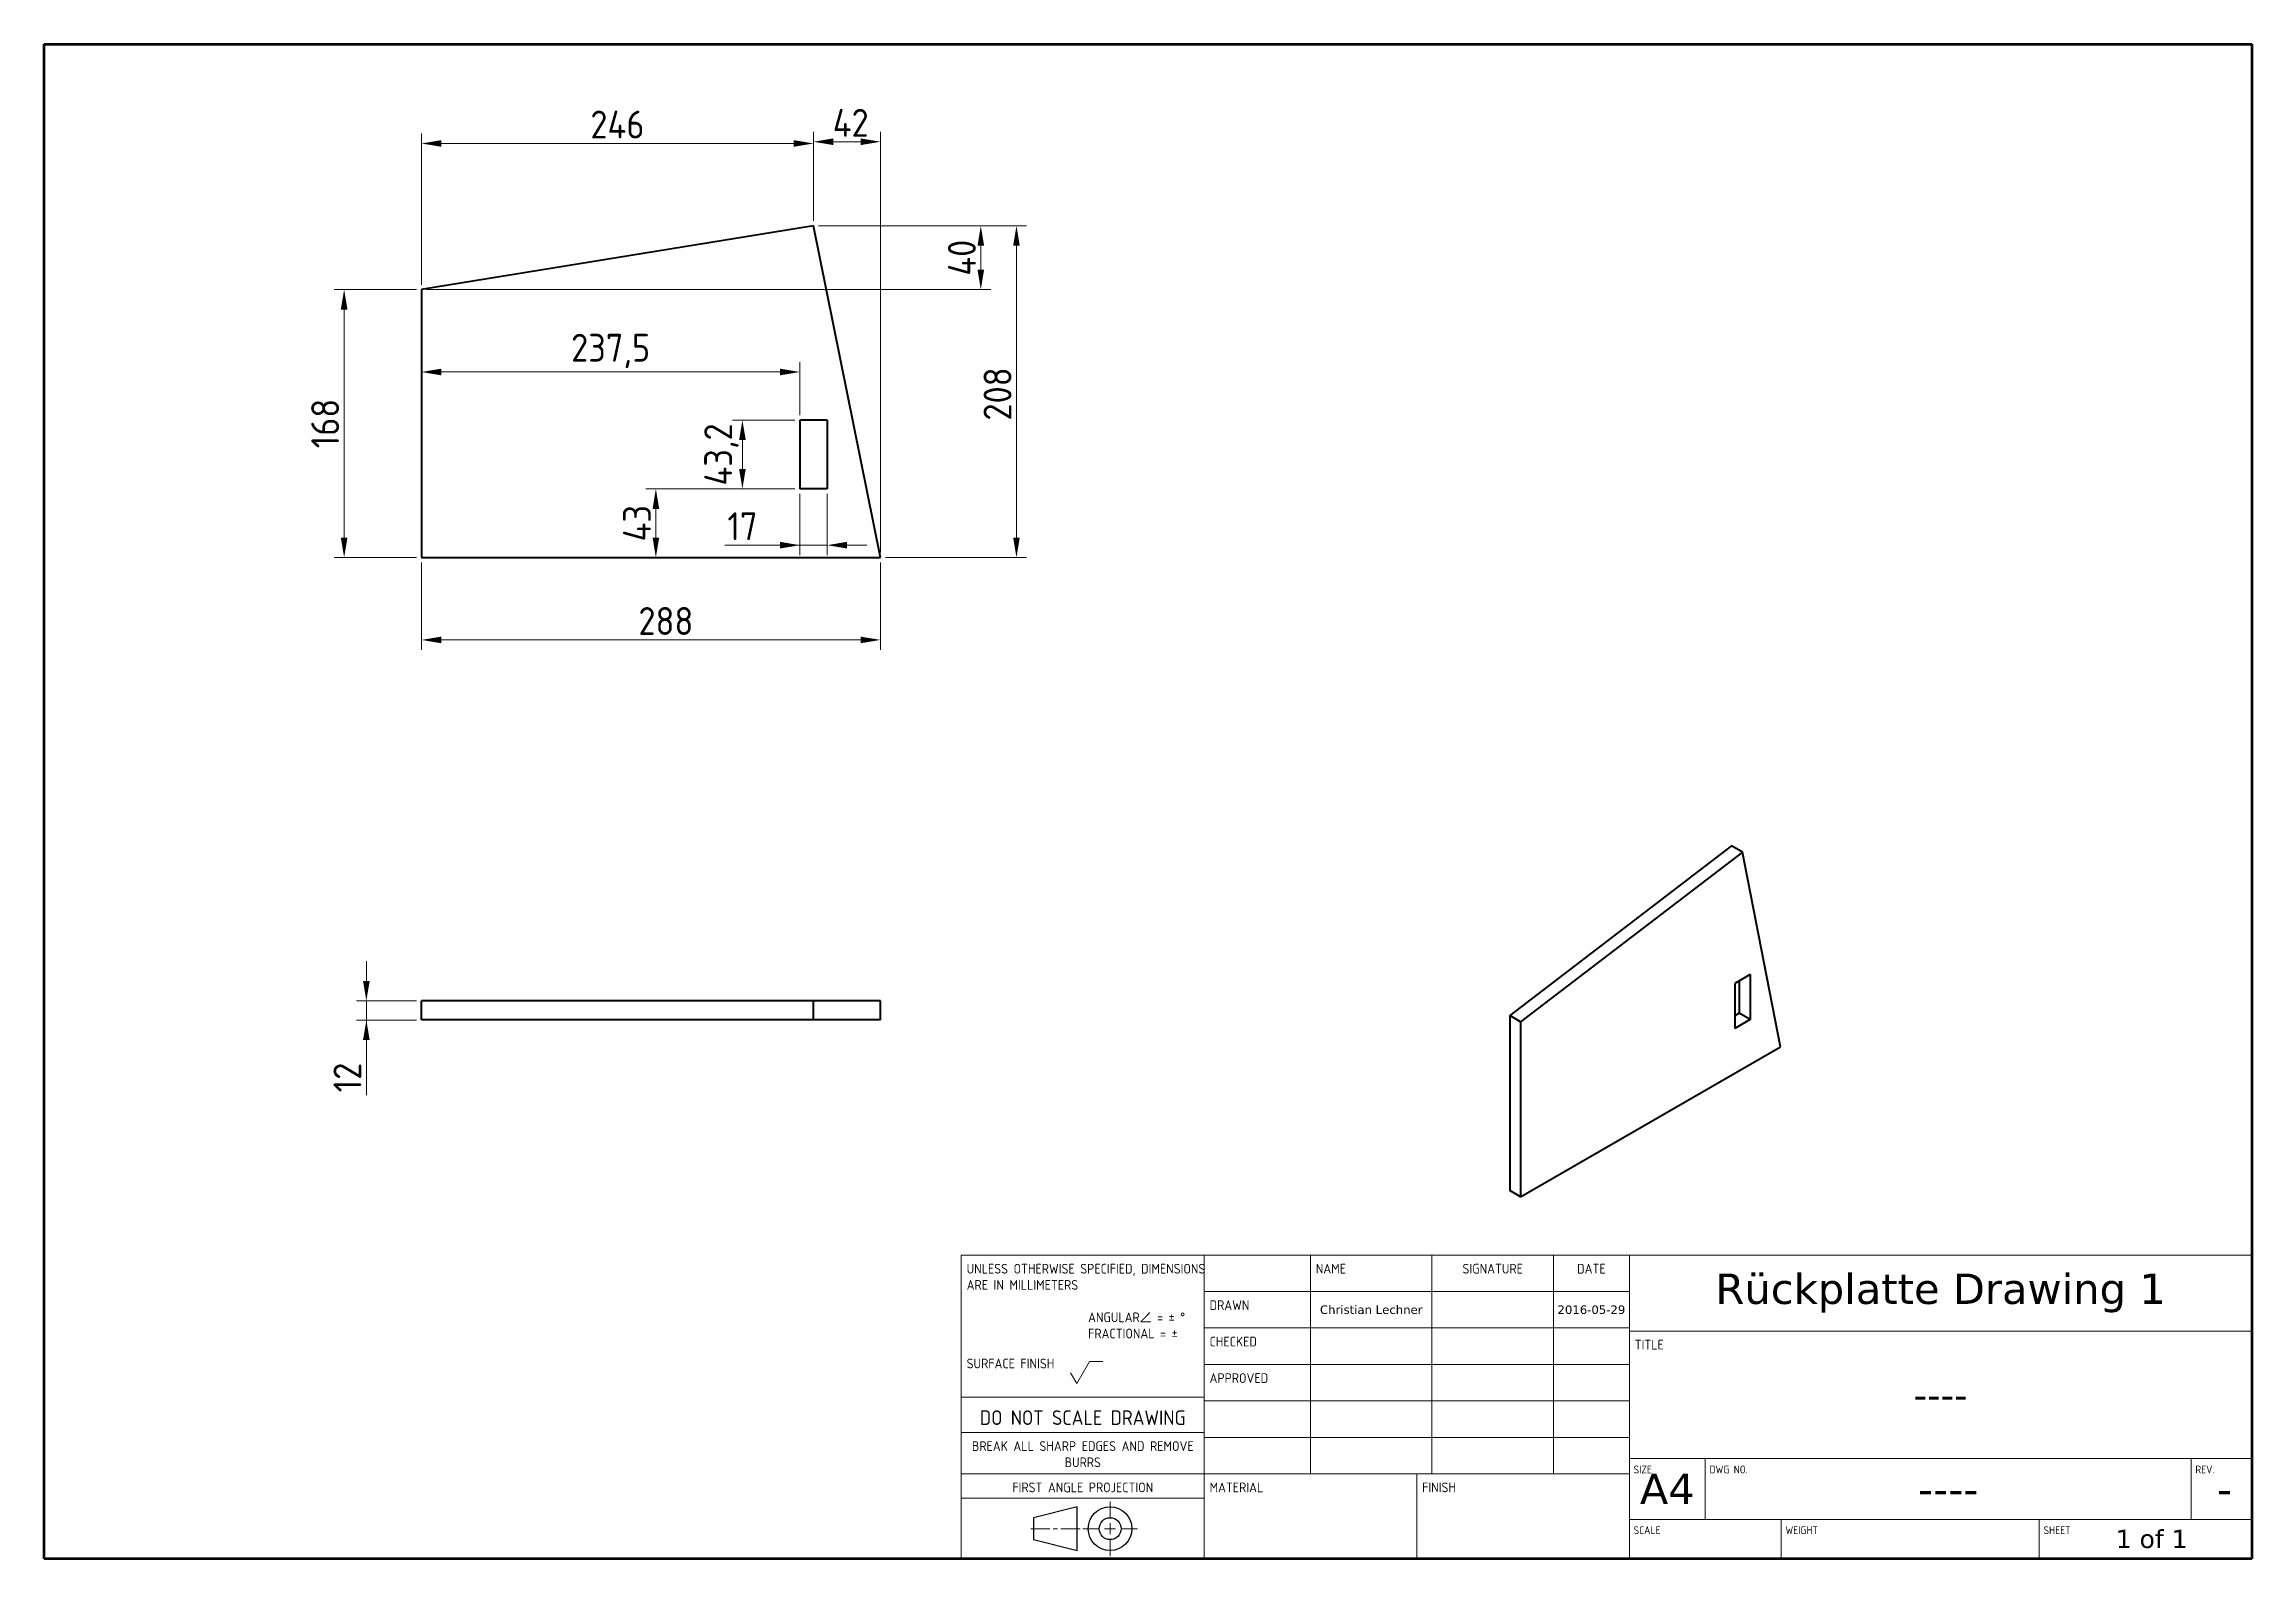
# Model space of a CAD drawing. Header units: inches. Extents: x 0 to 277, y 10 to 200.
import ezdxf

# ---------------------------------------------------------------- set-up
doc = ezdxf.new("R2010")
doc.units = ezdxf.units.IN
doc.header["$LTSCALE"] = 12.7
doc.header["$MEASUREMENT"] = 0
for name, color, linetype, lineweight in [('BORDER_FRAME', 7, 'Continuous', 70), ('TEXT', 7, 'Continuous', 25), ('TITLE_BLOCK', 7, 'Continuous', 15), ('Visible', 7, 'Continuous', 40)]:
    doc.layers.add(name, color=color, linetype=linetype, lineweight=lineweight)
doc.styles.add('Onshape-Standard', font='ISOCP.SHX')
doc.styles.add('Onshape-Standard-Dimension', font='ISOCP.SHX')
doc.styles.add('Onshape-Standard-Fields', font='DejaVuSansMono.ttf')
doc.dimstyles.new('Onshape-ISO-25$0', dxfattribs={"dimtxt": 3.5, "dimasz": 2.5, "dimexe": 1.25, "dimexo": 0.625, "dimtad": 1, "dimtxsty": 'Onshape-Standard-Dimension', "dimcen": 2.5, "dimadec": 1, "dimazin": 0, "dimtfac": 1, "dimtmove": 0, "dimatfit": 3, "dimfxl": 0, "dimlwd": 13, "dimlwe": 13, "dimarcsym": 0})

# ---------------------------------------------------------------- blocks, each defined once
blk = doc.blocks.new('*D1')
at = {"layer": 'Defpoints', "color": 0}
for p in [(47.33, 135.61), (104.93, 135.61), (104.93, 125.27)]:
    blk.add_point(p, dxfattribs=at)
at = {"layer": 'TEXT', "color": 0, "lineweight": 13}
for p, q in [((47.33, 134.98), (47.33, 124.02)), ((104.93, 134.98), (104.93, 124.02)), ((49.83, 125.27), (102.43, 125.27))]:
    blk.add_line(p, q, dxfattribs=at)
at = {"layer": 'TEXT', "color": 0}
for points in [[(49.83, 125.68), (49.83, 124.85), (47.33, 125.27)], [(102.43, 124.85), (102.43, 125.68), (104.93, 125.27)]]:
    blk.add_solid(points, dxfattribs=at)
at = {"layer": 'TEXT', "color": 0, "insert": (78.01, 127.64), "char_height": 3.5, "attachment_point": 5, "style": 'Onshape-Standard-Dimension'}
blk.add_mtext('288', dxfattribs=at)
blk = doc.blocks.new('*D2')
at = {"layer": 'Defpoints', "color": 0}
for p in [(47.33, 169.21), (37.64, 135.61), (47.33, 135.61)]:
    blk.add_point(p, dxfattribs=at)
at = {"layer": 'TEXT', "color": 0, "lineweight": 13}
for p, q in [((46.7, 169.21), (36.39, 169.21)), ((37.64, 166.71), (37.64, 138.11)), ((46.7, 135.61), (36.39, 135.61))]:
    blk.add_line(p, q, dxfattribs=at)
at = {"layer": 'TEXT', "color": 0}
for points in [[(38.06, 166.71), (37.22, 166.71), (37.64, 169.21)], [(37.22, 138.11), (38.06, 138.11), (37.64, 135.61)]]:
    blk.add_solid(points, dxfattribs=at)
at = {"layer": 'TEXT', "color": 0, "insert": (35.26, 152.41), "char_height": 3.5, "attachment_point": 5, "rotation": 90, "style": 'Onshape-Standard-Dimension'}
blk.add_mtext('168', dxfattribs=at)
blk = doc.blocks.new('*D3')
at = {"layer": 'Defpoints', "color": 0}
for p in [(47.33, 187.54), (96.53, 177.21), (47.33, 169.21)]:
    blk.add_point(p, dxfattribs=at)
at = {"layer": 'TEXT', "color": 0, "lineweight": 13}
for p, q in [((47.33, 169.83), (47.33, 188.79)), ((96.53, 177.83), (96.53, 188.79)), ((94.03, 187.54), (49.83, 187.54))]:
    blk.add_line(p, q, dxfattribs=at)
at = {"layer": 'TEXT', "color": 0}
for points in [[(49.83, 187.96), (49.83, 187.13), (47.33, 187.54)], [(94.03, 187.13), (94.03, 187.96), (96.53, 187.54)]]:
    blk.add_solid(points, dxfattribs=at)
at = {"layer": 'TEXT', "color": 0, "insert": (71.93, 189.92), "char_height": 3.5, "attachment_point": 5, "style": 'Onshape-Standard-Dimension'}
blk.add_mtext('246', dxfattribs=at)
blk = doc.blocks.new('*D4')
at = {"layer": 'Defpoints', "color": 0}
for p in [(96.53, 177.21), (117.52, 177.21), (47.33, 169.21)]:
    blk.add_point(p, dxfattribs=at)
at = {"layer": 'TEXT', "color": 0, "lineweight": 13}
for p, q in [((97.16, 177.21), (118.77, 177.21)), ((117.52, 171.71), (117.52, 174.71)), ((47.95, 169.21), (118.77, 169.21))]:
    blk.add_line(p, q, dxfattribs=at)
at = {"layer": 'TEXT', "color": 0}
for points in [[(117.94, 174.71), (117.11, 174.71), (117.52, 177.21)], [(117.11, 171.71), (117.94, 171.71), (117.52, 169.21)]]:
    blk.add_solid(points, dxfattribs=at)
at = {"layer": 'TEXT', "color": 0, "insert": (115.15, 173.21), "char_height": 3.5, "attachment_point": 5, "rotation": 90, "style": 'Onshape-Standard-Dimension'}
blk.add_mtext('40', dxfattribs=at)
blk = doc.blocks.new('*D5')
at = {"layer": 'Defpoints', "color": 0}
for p in [(104.93, 187.76), (96.53, 177.21), (104.93, 135.61)]:
    blk.add_point(p, dxfattribs=at)
at = {"layer": 'TEXT', "color": 0, "lineweight": 13}
for p, q in [((96.53, 177.83), (96.53, 189.01)), ((104.93, 136.23), (104.93, 189.01)), ((99.03, 187.76), (102.43, 187.76))]:
    blk.add_line(p, q, dxfattribs=at)
at = {"layer": 'TEXT', "color": 0}
for points in [[(99.03, 188.18), (99.03, 187.34), (96.53, 187.76)], [(102.43, 187.34), (102.43, 188.18), (104.93, 187.76)]]:
    blk.add_solid(points, dxfattribs=at)
at = {"layer": 'TEXT', "color": 0, "insert": (101.2, 190.13), "char_height": 3.5, "attachment_point": 5, "style": 'Onshape-Standard-Dimension'}
blk.add_mtext('42', dxfattribs=at)
blk = doc.blocks.new('*D6')
at = {"layer": 'Defpoints', "color": 0}
for p in [(96.53, 177.21), (104.93, 135.61), (122, 135.61)]:
    blk.add_point(p, dxfattribs=at)
at = {"layer": 'TEXT', "color": 0, "lineweight": 13}
for p, q in [((97.16, 177.21), (123.25, 177.21)), ((122, 174.71), (122, 138.11)), ((105.56, 135.61), (123.25, 135.61))]:
    blk.add_line(p, q, dxfattribs=at)
at = {"layer": 'TEXT', "color": 0}
for points in [[(122.41, 174.71), (121.58, 174.71), (122, 177.21)], [(121.58, 138.11), (122.41, 138.11), (122, 135.61)]]:
    blk.add_solid(points, dxfattribs=at)
at = {"layer": 'TEXT', "color": 0, "insert": (119.62, 156.12), "char_height": 3.5, "attachment_point": 5, "rotation": 90, "style": 'Onshape-Standard-Dimension'}
blk.add_mtext('208', dxfattribs=at)
blk = doc.blocks.new('*D7')
at = {"layer": 'Defpoints', "color": 0}
for p in [(47.33, 158.88), (47.33, 158.88), (94.83, 152.85)]:
    blk.add_point(p, dxfattribs=at)
at = {"layer": 'TEXT', "color": 0, "lineweight": 13}
for p, q in [((47.33, 159.5), (47.33, 160.13)), ((92.33, 158.88), (49.83, 158.88)), ((94.83, 153.47), (94.83, 160.13))]:
    blk.add_line(p, q, dxfattribs=at)
at = {"layer": 'TEXT', "color": 0}
for points in [[(49.83, 159.29), (49.83, 158.46), (47.33, 158.88)], [(92.33, 158.46), (92.33, 159.29), (94.83, 158.88)]]:
    blk.add_solid(points, dxfattribs=at)
at = {"layer": 'TEXT', "color": 0, "insert": (71.08, 161.51), "char_height": 3.5, "attachment_point": 5, "style": 'Onshape-Standard-Dimension'}
blk.add_mtext('237,5', dxfattribs=at)
blk = doc.blocks.new('*D8')
at = {"layer": 'Defpoints', "color": 0}
for p in [(94.83, 144.21), (76.75, 135.61), (76.75, 135.61)]:
    blk.add_point(p, dxfattribs=at)
at = {"layer": 'TEXT', "color": 0, "lineweight": 13}
for p, q in [((94.2, 144.21), (75.5, 144.21)), ((76.75, 141.71), (76.75, 138.11)), ((76.13, 135.61), (75.5, 135.61))]:
    blk.add_line(p, q, dxfattribs=at)
at = {"layer": 'TEXT', "color": 0}
for points in [[(77.17, 141.71), (76.34, 141.71), (76.75, 144.21)], [(76.34, 138.11), (77.17, 138.11), (76.75, 135.61)]]:
    blk.add_solid(points, dxfattribs=at)
at = {"layer": 'TEXT', "color": 0, "insert": (74.38, 139.91), "char_height": 3.5, "attachment_point": 5, "rotation": 90, "style": 'Onshape-Standard-Dimension'}
blk.add_mtext('43', dxfattribs=at)
blk = doc.blocks.new('*D9')
at = {"layer": 'Defpoints', "color": 0}
for p in [(94.83, 144.21), (98.23, 144.21), (98.23, 137.15)]:
    blk.add_point(p, dxfattribs=at)
at = {"layer": 'TEXT', "color": 0, "lineweight": 13}
for p, q in [((94.83, 143.58), (94.83, 135.9)), ((98.23, 143.58), (98.23, 135.9)), ((94.83, 137.15), (85.41, 137.15)), ((92.33, 137.15), (89.83, 137.15)), ((94.83, 137.15), (98.23, 137.15)), ((100.73, 137.15), (103.23, 137.15))]:
    blk.add_line(p, q, dxfattribs=at)
at = {"layer": 'TEXT', "color": 0}
for points in [[(92.33, 136.74), (92.33, 137.57), (94.83, 137.15)], [(100.73, 137.57), (100.73, 136.74), (98.23, 137.15)]]:
    blk.add_solid(points, dxfattribs=at)
at = {"layer": 'TEXT', "color": 0, "insert": (87.62, 139.53), "char_height": 3.5, "attachment_point": 5, "style": 'Onshape-Standard-Dimension'}
blk.add_mtext('17', dxfattribs=at)
blk = doc.blocks.new('*D10')
at = {"layer": 'Defpoints', "color": 0}
for p in [(94.83, 152.85), (87.61, 144.21), (94.83, 144.21)]:
    blk.add_point(p, dxfattribs=at)
at = {"layer": 'TEXT', "color": 0, "lineweight": 13}
for p, q in [((94.2, 152.85), (86.36, 152.85)), ((87.61, 150.35), (87.61, 146.71)), ((94.2, 144.21), (86.36, 144.21))]:
    blk.add_line(p, q, dxfattribs=at)
at = {"layer": 'TEXT', "color": 0}
for points in [[(88.03, 150.35), (87.2, 150.35), (87.61, 152.85)], [(87.2, 146.71), (88.03, 146.71), (87.61, 144.21)]]:
    blk.add_solid(points, dxfattribs=at)
at = {"layer": 'TEXT', "color": 0, "insert": (84.98, 148.53), "char_height": 3.5, "attachment_point": 5, "rotation": 90, "style": 'Onshape-Standard-Dimension'}
blk.add_mtext('43,2', dxfattribs=at)
blk = doc.blocks.new('*D11')
at = {"layer": 'Defpoints', "color": 0}
for p in [(40.43, 77.59), (47.33, 79.99), (47.33, 77.59)]:
    blk.add_point(p, dxfattribs=at)
at = {"layer": 'TEXT', "color": 0, "lineweight": 13}
for p, q in [((40.43, 82.49), (40.43, 84.99)), ((46.7, 79.99), (39.18, 79.99)), ((46.7, 77.59), (39.18, 77.59)), ((40.43, 79.99), (40.43, 77.59)), ((40.43, 77.59), (40.43, 68.17)), ((40.43, 75.09), (40.43, 72.59))]:
    blk.add_line(p, q, dxfattribs=at)
at = {"layer": 'TEXT', "color": 0}
for points in [[(40.01, 82.49), (40.84, 82.49), (40.43, 79.99)], [(40.84, 75.09), (40.01, 75.09), (40.43, 77.59)]]:
    blk.add_solid(points, dxfattribs=at)
at = {"layer": 'TEXT', "color": 0, "insert": (38.05, 70.38), "char_height": 3.5, "attachment_point": 5, "rotation": 90, "style": 'Onshape-Standard-Dimension'}
blk.add_mtext('12', dxfattribs=at)

msp = doc.modelspace()

# ---------------------------------------------------------------- linework, layer by layer
at = {"layer": 'BORDER_FRAME', "color": 7}
for p, q in [((0, 10), (0, 200)), ((0, 200), (277, 200)), ((277, 200), (277, 10)), ((277, 10), (0, 10))]:
    msp.add_line(p, q, dxfattribs=at)
at = {"layer": 'TITLE_BLOCK', "color": 7}
for p, q in [((115.075, 10), (115.075, 48.1)), ((115.075, 48.1), (145.555, 48.1)), ((145.555, 10), (145.555, 48.1)), ((145.555, 48.1), (198.895, 48.1)), ((158.89, 20.668), (158.89, 48.1)), ((174.13, 20.668), (174.13, 48.1)), ((189.37, 20.668), (189.37, 48.1)), ((198.895, 10), (198.895, 48.1)), ((198.895, 48.1), (277, 48.1)), ((145.555, 43.528), (198.895, 43.528)), ((145.555, 38.956), (198.895, 38.956)), ((198.895, 38.575), (277, 38.575)), ((128.791, 33.3172), (129.553, 31.9974)), ((129.553, 31.9974), (131.1532, 34.769)), ((131.1532, 34.769), (132.8296, 34.769)), ((145.555, 34.384), (198.895, 34.384)), ((115.075, 30.2692), (145.555, 30.2692)), ((145.555, 29.812), (198.895, 29.812)), ((115.075, 25.8496), (145.555, 25.8496)), ((145.555, 25.24), (198.895, 25.24)), ((198.895, 22.573), (277, 22.573)), ((208.42, 14.953), (208.42, 22.573)), ((269.38, 14.953), (269.38, 22.573)), ((115.075, 20.668), (145.555, 20.668)), ((145.555, 20.668), (198.895, 20.668)), ((172.225, 10), (172.225, 20.668)), ((115.075, 17.62), (145.555, 17.62)), ((198.895, 14.953), (277, 14.953)), ((217.945, 10), (217.945, 14.953)), ((250.33, 10), (250.33, 14.953)), ((115.075, 10), (145.555, 10))]:
    msp.add_line(p, q, dxfattribs=at)
at = {"layer": 'TITLE_BLOCK', "color": 7, "lineweight": 15}
for p, q in [((133.744, 15.1511), (133.744, 17.2085)), ((133.744, 14.4653), (133.744, 13.0937)), ((126.2002, 13.7795), (123.7999, 13.7795)), ((127.1603, 13.7795), (126.6117, 13.7795)), ((127.5718, 13.7795), (129.9721, 13.7795)), ((132.3724, 13.7795), (130.315, 13.7795)), ((134.4298, 13.7795), (133.0582, 13.7795)), ((133.744, 12.4079), (133.744, 10.3505)), ((135.1156, 13.7795), (137.173, 13.7795))]:
    msp.add_line(p, q, dxfattribs=at)
at = {"layer": 'TITLE_BLOCK', "color": 7, "lineweight": 30}
for p, q in [((129.6292, 16.5227), (124.1428, 15.1511)), ((124.1428, 15.1511), (124.1428, 12.4079)), ((129.6292, 11.0363), (129.6292, 16.5227)), ((124.1428, 12.4079), (129.6292, 11.0363))]:
    msp.add_line(p, q, dxfattribs=at)
for radius in [2.7432, 1.3716]:
    msp.add_circle((133.744, 13.7795), radius, dxfattribs=at)
at = {"layer": 'Visible'}
for p, q in [((96.53, 177.208), (47.33, 169.208)), ((104.93, 135.608), (96.53, 177.208)), ((47.33, 169.208), (47.33, 135.608)), ((94.83, 152.848), (94.83, 144.208)), ((98.23, 152.848), (94.83, 152.848)), ((98.23, 152.848), (98.23, 144.208)), ((98.23, 144.208), (94.83, 144.208)), ((47.33, 135.608), (104.93, 135.608)), ((211.7312, 99.433), (183.8994, 78.1388)), ((213.0888, 98.6492), (185.2571, 77.355)), ((213.0888, 98.6492), (211.7312, 99.433)), ((217.8406, 74.2196), (213.0888, 98.6492)), ((214.0505, 83.2925), (212.1271, 82.1821)), ((214.0505, 83.2925), (214.0505, 77.6489)), ((212.1271, 82.1821), (212.1271, 76.5385)), ((212.6928, 82.5087), (212.6928, 78.4327)), ((47.33, 77.592), (47.33, 79.992)), ((96.53, 79.992), (47.33, 79.992)), ((96.53, 77.592), (47.33, 77.592)), ((96.53, 77.592), (96.53, 79.992)), ((104.93, 79.992), (96.53, 79.992)), ((104.93, 77.592), (96.53, 77.592)), ((104.93, 77.592), (104.93, 79.992)), ((185.2571, 77.355), (183.8994, 78.1388)), ((183.8994, 78.1388), (183.8994, 56.1914)), ((212.6928, 78.4327), (212.1271, 78.1061)), ((214.0505, 77.6489), (212.1271, 76.5385)), ((214.0505, 77.6489), (212.6928, 78.4327)), ((185.2571, 77.355), (185.2571, 55.4075)), ((185.2571, 55.4075), (217.8406, 74.2196)), ((185.2571, 55.4075), (183.8994, 56.1914))]:
    msp.add_line(p, q, dxfattribs=at)

# ---------------------------------------------------------------- texts
at = {"layer": 'TITLE_BLOCK', "color": 7}
for s, insert, char_height, width, attachment_point, style in [('UNLESS OTHERWISE SPECIFIED, DIMENSIONS ARE IN MILLIMETERS', (115.7456, 47.0027), 1.2192, 30.48, 1, 'Onshape-Standard'), ('NAME', (159.5606, 47.0027), 1.2192, 15.24, 1, 'Onshape-Standard'), ('SIGNATURE', (181.75, 47.0027), 1.2192, 15.24, 2, 'Onshape-Standard'), ('DATE', (194.1325, 47.0027), 1.2192, 9.525, 2, 'Onshape-Standard'), ('Rückplatte Drawing 1', (237.9475, 43.3375), 3.81, 78.105, 5, 'Onshape-Standard-Fields'), ('DRAWN', (146.2256, 42.4307), 1.2192, 13.335, 1, 'Onshape-Standard'), ('Christian Lechner', (166.51, 41.242), 1.0668, 15.24, 5, 'Onshape-Standard-Fields'), ('2016-05-29', (194.1325, 41.242), 1.0668, 9.525, 5, 'Onshape-Standard-Fields'), ('^J^J^JANGULAR∠ = ± °^JFRACTIONAL = ±', (130.9856, 47.0027), 1.2192, 15.24, 1, 'Onshape-Standard'), ('CHECKED', (146.2256, 37.8587), 1.2192, 13.335, 1, 'Onshape-Standard'), ('TITLE', (199.5656, 37.4777), 1.2192, 9.525, 1, 'Onshape-Standard'), ('SURFACE FINISH', (115.7456, 35.1155), 1.2192, 15.24, 1, 'Onshape-Standard'), ('APPROVED', (146.2256, 33.2867), 1.2192, 13.335, 1, 'Onshape-Standard'), ('DO NOT SCALE DRAWING', (130.315, 28.6233), 1.8288, 30.48, 2, 'Onshape-Standard'), ('----', (237.9475, 30.574), 3.429, 78.105, 5, 'Onshape-Standard-Fields'), ('BREAK ALL SHARP EDGES AND REMOVE BURRS', (130.315, 24.7523), 1.2192, 30.48, 2, 'Onshape-Standard'), ('FIRST ANGLE PROJECTION', (130.315, 19.5707), 1.2192, 30.48, 2, 'Onshape-Standard'), ('MATERIAL', (146.2256, 19.5707), 1.2192, 26.67, 1, 'Onshape-Standard'), ('FINISH', (172.8956, 19.5707), 1.2192, 26.67, 1, 'Onshape-Standard'), ('SIZE', (199.4314, 21.6952), 0.97536, 9.525, 1, 'Onshape-Standard'), ('A4', (203.6575, 18.763), 3.81, 9.525, 5, 'Onshape-Standard-Fields'), ('DWG NO.', (208.9564, 21.6952), 0.97536, 60.96, 1, 'Onshape-Standard'), ('REV.', (269.9164, 21.6952), 0.97536, 7.62, 1, 'Onshape-Standard'), ('----', (238.9, 18.763), 3.81, 60.96, 5, 'Onshape-Standard-Fields'), ('-', (273.571, 18.763), 3.81, 6.858, 5, 'Onshape-Standard-Fields'), ('SCALE', (199.4314, 14.0752), 0.97536, 19.05, 1, 'Onshape-Standard'), ('WEIGHT', (218.4814, 14.0752), 0.97536, 32.385, 1, 'Onshape-Standard'), ('SHEET', (250.8664, 14.0752), 0.97536, 26.67, 1, 'Onshape-Standard'), ('1 of 1', (264.427, 12.4765), 2.286, 25.146, 5, 'Onshape-Standard-Fields')]:
    msp.add_mtext(s, dxfattribs=dict(at, insert=insert, char_height=char_height, width=width, attachment_point=attachment_point, style=style))

# ---------------------------------------------------------------- dimensions: what is measured, and where the dimension line sits
at = {"layer": 'TEXT'}
for base, p1, p2, picture, middle in [((47.33, 187.5439), (96.53, 177.208, 1.2), (47.33, 169.208, 1.2), '*D3', (71.93, 187.5439)), ((104.93, 187.7587), (96.53, 177.208, 1.2), (104.93, 135.608, 1.2), '*D5', (101.2036, 187.7587)), ((47.33, 158.8768), (94.83, 152.848, 1.2), (47.33, 158.8768, 1.2), '*D7', (71.08, 158.8768)), ((98.23, 137.1532), (94.83, 144.208, 1.2), (98.23, 144.208, 1.2), '*D9', (87.6191, 137.1532)), ((104.93, 125.2677), (47.33, 135.608, 1.2), (104.93, 135.608, 1.2), '*D1', (78.0111, 125.2677))]:
    dim = msp.add_linear_dim(base=base, p1=p1, p2=p2, dimstyle='Onshape-ISO-25$0', override={"dimlfac": 5}, dxfattribs=at)
    dim.commit()
    dim.dimension.update_dxf_attribs({"geometry": picture, "text_midpoint": middle, "dimtype": 160})
for base, p1, p2, picture, middle in [((117.5243, 177.208), (47.33, 169.208, 1.2), (96.53, 177.208, 1.2), '*D4', (117.5243, 173.208)), ((121.9982, 135.608), (96.53, 177.208, 1.2), (104.93, 135.608, 1.2), '*D6', (121.9982, 156.122)), ((37.639, 135.608), (47.33, 169.208, 1.2), (47.33, 135.608, 1.2), '*D2', (37.639, 152.408)), ((87.6141, 144.208), (94.83, 152.848, 1.2), (94.83, 144.208, 1.2), '*D10', (87.6141, 148.528)), ((76.7524, 135.608), (94.83, 144.208, 1.2), (76.7524, 135.608, 1.2), '*D8', (76.7524, 139.908)), ((40.4272, 77.592), (47.33, 79.992, 12.8), (47.33, 77.592, 12.8), '*D11', (40.4272, 70.3811))]:
    dim = msp.add_linear_dim(base=base, p1=p1, p2=p2, angle=90, dimstyle='Onshape-ISO-25$0', override={"dimlfac": 5}, dxfattribs=at)
    dim.commit()
    dim.dimension.update_dxf_attribs({"geometry": picture, "text_midpoint": middle, "dimtype": 160})

doc.saveas('drawing.dxf')
